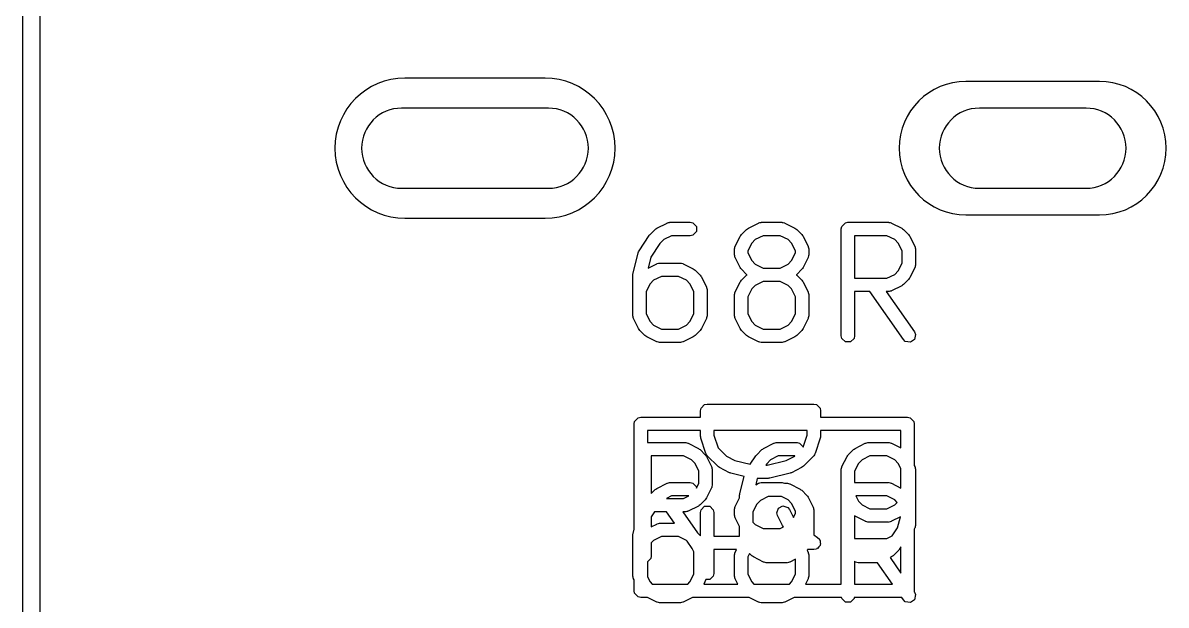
# Model space of a CAD drawing. Header units: inches. Extents: x 0.27 to 5.32, y 0.16 to 3.22.
# Drawn here: x 4.983 to 5.3203, y 2.3824 to 2.5541 of the extents above; entities that cross this region are included whole.
import ezdxf

# ---------------------------------------------------------------- set-up
doc = ezdxf.new("R2010")
doc.units = ezdxf.units.IN
doc.header["$MEASUREMENT"] = 0
doc.layers.add('BLACK', color=250, linetype='CONTINUOUS')

msp = doc.modelspace()

# ---------------------------------------------------------------- linework, layer by layer
at = {"layer": 'BLACK', "linetype": 'CONTINUOUS'}
for p, q in [((4.98797, 3.21953), (4.98797, 0.16047)), ((4.98297, 0.16297), (4.98297, 3.21703)), ((5.13705, 2.53783), (5.09571, 2.53783)), ((5.30063, 2.53685), (5.26126, 2.53685)), ((5.13803, 2.52898), (5.09472, 2.52898)), ((5.29669, 2.52898), (5.2652, 2.52898)), ((5.09472, 2.50535), (5.13803, 2.50535)), ((5.2652, 2.50535), (5.29669, 2.50535)), ((5.09571, 2.4965), (5.13705, 2.4965)), ((5.26126, 2.49748), (5.30063, 2.49748)), ((5.16803, 2.49172), (5.16953, 2.49322)), ((5.16953, 2.49322), (5.16979, 2.49339)), ((5.16979, 2.49339), (5.17004, 2.49359)), ((5.17004, 2.49359), (5.17304, 2.49509)), ((5.17304, 2.49509), (5.17313, 2.49511)), ((5.17313, 2.49511), (5.17317, 2.49515)), ((5.17317, 2.49515), (5.17348, 2.49521)), ((5.17348, 2.49521), (5.17378, 2.49529)), ((5.17378, 2.49529), (5.17382, 2.49528)), ((5.17382, 2.49528), (5.17392, 2.4953)), ((5.17392, 2.4953), (5.17992, 2.4953)), ((5.17992, 2.4953), (5.18067, 2.49515)), ((5.18067, 2.49515), (5.18174, 2.49408)), ((5.18174, 2.49408), (5.18174, 2.49257)), ((5.19502, 2.49172), (5.19652, 2.49322)), ((5.19652, 2.49322), (5.19679, 2.49339)), ((5.19679, 2.49339), (5.19704, 2.49359)), ((5.19704, 2.49359), (5.20004, 2.49509)), ((5.20004, 2.49509), (5.20013, 2.49511)), ((5.20013, 2.49511), (5.20016, 2.49515)), ((5.20016, 2.49515), (5.20047, 2.49521)), ((5.20047, 2.49521), (5.20078, 2.49529)), ((5.20078, 2.49529), (5.20082, 2.49528)), ((5.20082, 2.49528), (5.20092, 2.4953)), ((5.20092, 2.4953), (5.20692, 2.4953)), ((5.20692, 2.4953), (5.20701, 2.49528)), ((5.20701, 2.49528), (5.20705, 2.49529)), ((5.20705, 2.49529), (5.20736, 2.49521)), ((5.20736, 2.49521), (5.20767, 2.49515)), ((5.20767, 2.49515), (5.2077, 2.49511)), ((5.2077, 2.49511), (5.2078, 2.49509)), ((5.2078, 2.49509), (5.2108, 2.49359)), ((5.2108, 2.49359), (5.21104, 2.49339)), ((5.21104, 2.49339), (5.21131, 2.49322)), ((5.21131, 2.49322), (5.21281, 2.49172)), ((5.22444, 2.49333), (5.22459, 2.49408)), ((5.22444, 2.46183), (5.22444, 2.49333)), ((5.22459, 2.49408), (5.22566, 2.49515)), ((5.22566, 2.49515), (5.22641, 2.4953)), ((5.22641, 2.4953), (5.23841, 2.4953)), ((5.23841, 2.4953), (5.23851, 2.49528)), ((5.23851, 2.49528), (5.23855, 2.49529)), ((5.23855, 2.49529), (5.23885, 2.49521)), ((5.23885, 2.49521), (5.23916, 2.49515)), ((5.23916, 2.49515), (5.2392, 2.49511)), ((5.2392, 2.49511), (5.23929, 2.49509)), ((5.23929, 2.49509), (5.24229, 2.49359)), ((5.24229, 2.49359), (5.24254, 2.49339)), ((5.24254, 2.49339), (5.2428, 2.49322)), ((5.2428, 2.49322), (5.2443, 2.49172)), ((5.16478, 2.48692), (5.16778, 2.49142)), ((5.16778, 2.49142), (5.16792, 2.49156)), ((5.16792, 2.49156), (5.16803, 2.49172)), ((5.17209, 2.49021), (5.17095, 2.48907)), ((5.17438, 2.49136), (5.17209, 2.49021)), ((5.17992, 2.49136), (5.17438, 2.49136)), ((5.18067, 2.49151), (5.17992, 2.49136)), ((5.18174, 2.49257), (5.18067, 2.49151)), ((5.19316, 2.48821), (5.19466, 2.49121)), ((5.19466, 2.49121), (5.19485, 2.49146)), ((5.19485, 2.49146), (5.19502, 2.49172)), ((5.19908, 2.49021), (5.19803, 2.48916)), ((5.20138, 2.49136), (5.19908, 2.49021)), ((5.20645, 2.49136), (5.20138, 2.49136)), ((5.20875, 2.49021), (5.20645, 2.49136)), ((5.2098, 2.48916), (5.20875, 2.49021)), ((5.21281, 2.49172), (5.21298, 2.49146)), ((5.21298, 2.49146), (5.21318, 2.49121)), ((5.21318, 2.49121), (5.21467, 2.48821)), ((5.23795, 2.49136), (5.22838, 2.49136)), ((5.22838, 2.49136), (5.22838, 2.4788)), ((5.24024, 2.49021), (5.23795, 2.49136)), ((5.24129, 2.48916), (5.24024, 2.49021)), ((5.2443, 2.49172), (5.24448, 2.49146)), ((5.24448, 2.49146), (5.24467, 2.49121)), ((5.24467, 2.49121), (5.24617, 2.48821)), ((5.16301, 2.48031), (5.16451, 2.4863)), ((5.16451, 2.4863), (5.16465, 2.48661)), ((5.16465, 2.48661), (5.16478, 2.48692)), ((5.17095, 2.48907), (5.16825, 2.48502)), ((5.19295, 2.48747), (5.19304, 2.48777)), ((5.19297, 2.48742), (5.19295, 2.48747)), ((5.19295, 2.48733), (5.19297, 2.48742)), ((5.19295, 2.48583), (5.19295, 2.48733)), ((5.19304, 2.48777), (5.1931, 2.48808)), ((5.1931, 2.48808), (5.19313, 2.48811)), ((5.19313, 2.48811), (5.19316, 2.48821)), ((5.19803, 2.48916), (5.19689, 2.48686)), ((5.19689, 2.48686), (5.19689, 2.48629)), ((5.19689, 2.48629), (5.19803, 2.48399)), ((5.21095, 2.48686), (5.2098, 2.48916)), ((5.2098, 2.48399), (5.21095, 2.48629)), ((5.21095, 2.48629), (5.21095, 2.48686)), ((5.21467, 2.48821), (5.2147, 2.48811)), ((5.2147, 2.48811), (5.21473, 2.48808)), ((5.21473, 2.48808), (5.21479, 2.48777)), ((5.21479, 2.48777), (5.21488, 2.48747)), ((5.21488, 2.48747), (5.21486, 2.48742)), ((5.21486, 2.48742), (5.21488, 2.48733)), ((5.21488, 2.48733), (5.21488, 2.48583)), ((5.24244, 2.48686), (5.24129, 2.48916)), ((5.24244, 2.48329), (5.24244, 2.48686)), ((5.24617, 2.48821), (5.2462, 2.48811)), ((5.2462, 2.48811), (5.24623, 2.48808)), ((5.24623, 2.48808), (5.24629, 2.48777)), ((5.24629, 2.48777), (5.24637, 2.48747)), ((5.24637, 2.48747), (5.24636, 2.48742)), ((5.24636, 2.48742), (5.24638, 2.48733)), ((5.24638, 2.48733), (5.24638, 2.48283)), ((5.16825, 2.48502), (5.16744, 2.48179)), ((5.16744, 2.48179), (5.17004, 2.48309)), ((5.17004, 2.48309), (5.17013, 2.48311)), ((5.17013, 2.48311), (5.17017, 2.48315)), ((5.17017, 2.48315), (5.17048, 2.48321)), ((5.17048, 2.48321), (5.17078, 2.48329)), ((5.17078, 2.48329), (5.17082, 2.48328)), ((5.17082, 2.48328), (5.17092, 2.4833)), ((5.17092, 2.4833), (5.17692, 2.4833)), ((5.17692, 2.4833), (5.17702, 2.48328)), ((5.17702, 2.48328), (5.17706, 2.48329)), ((5.17706, 2.48329), (5.17736, 2.48321)), ((5.17736, 2.48321), (5.17767, 2.48315)), ((5.17767, 2.48315), (5.1777, 2.48311)), ((5.1777, 2.48311), (5.1778, 2.48309)), ((5.1778, 2.48309), (5.1808, 2.48159)), ((5.19297, 2.48573), (5.19295, 2.48583)), ((5.19295, 2.48569), (5.19297, 2.48573)), ((5.19304, 2.48538), (5.19295, 2.48569)), ((5.1931, 2.48507), (5.19304, 2.48538)), ((5.19313, 2.48504), (5.1931, 2.48507)), ((5.19316, 2.48495), (5.19313, 2.48504)), ((5.19466, 2.48195), (5.19316, 2.48495)), ((5.19803, 2.48399), (5.19908, 2.48295)), ((5.19908, 2.48295), (5.20138, 2.4818)), ((5.20645, 2.4818), (5.20875, 2.48295)), ((5.20875, 2.48295), (5.2098, 2.48399)), ((5.21467, 2.48495), (5.21318, 2.48195)), ((5.2147, 2.48504), (5.21467, 2.48495)), ((5.21473, 2.48507), (5.2147, 2.48504)), ((5.21479, 2.48538), (5.21473, 2.48507)), ((5.21488, 2.48569), (5.21479, 2.48538)), ((5.21488, 2.48583), (5.21486, 2.48573)), ((5.21486, 2.48573), (5.21488, 2.48569)), ((5.24129, 2.48099), (5.24244, 2.48329)), ((5.16295, 2.47983), (5.163, 2.48006)), ((5.16295, 2.46783), (5.16295, 2.47983)), ((5.163, 2.48006), (5.16301, 2.48031)), ((5.1808, 2.48159), (5.18105, 2.4814)), ((5.18105, 2.4814), (5.18131, 2.48122)), ((5.18131, 2.48122), (5.18281, 2.47972)), ((5.18281, 2.47972), (5.18299, 2.47946)), ((5.19485, 2.4817), (5.19466, 2.48195)), ((5.19502, 2.48144), (5.19485, 2.4817)), ((5.19652, 2.47994), (5.19502, 2.48144)), ((5.19502, 2.47822), (5.19652, 2.47972)), ((5.19669, 2.47983), (5.19652, 2.47994)), ((5.19652, 2.47972), (5.19669, 2.47983)), ((5.20138, 2.4818), (5.20645, 2.4818)), ((5.21131, 2.47994), (5.21115, 2.47983)), ((5.21115, 2.47983), (5.21131, 2.47972)), ((5.21281, 2.48144), (5.21131, 2.47994)), ((5.21131, 2.47972), (5.21281, 2.47822)), ((5.21298, 2.4817), (5.21281, 2.48144)), ((5.21318, 2.48195), (5.21298, 2.4817)), ((5.23795, 2.4788), (5.24024, 2.47995)), ((5.24024, 2.47995), (5.24129, 2.48099)), ((5.24617, 2.48195), (5.24467, 2.47895)), ((5.2462, 2.48204), (5.24617, 2.48195)), ((5.24623, 2.48207), (5.2462, 2.48204)), ((5.24629, 2.48238), (5.24623, 2.48207)), ((5.24637, 2.48269), (5.24629, 2.48238)), ((5.24638, 2.48283), (5.24636, 2.48273)), ((5.24636, 2.48273), (5.24637, 2.48269)), ((5.16804, 2.47716), (5.16689, 2.47486)), ((5.16909, 2.47821), (5.16804, 2.47716)), ((5.17138, 2.47936), (5.16909, 2.47821)), ((5.17645, 2.47936), (5.17138, 2.47936)), ((5.17875, 2.47821), (5.17645, 2.47936)), ((5.1798, 2.47716), (5.17875, 2.47821)), ((5.18095, 2.47486), (5.1798, 2.47716)), ((5.18299, 2.47946), (5.18318, 2.47921)), ((5.18318, 2.47921), (5.18468, 2.47621)), ((5.18468, 2.47621), (5.1847, 2.47611)), ((5.1847, 2.47611), (5.18474, 2.47608)), ((5.19316, 2.47471), (5.19466, 2.47771)), ((5.19466, 2.47771), (5.19485, 2.47796)), ((5.19485, 2.47796), (5.19502, 2.47822)), ((5.19908, 2.47671), (5.19803, 2.47566)), ((5.20138, 2.47786), (5.19908, 2.47671)), ((5.20645, 2.47786), (5.20138, 2.47786)), ((5.20875, 2.47671), (5.20645, 2.47786)), ((5.2098, 2.47566), (5.20875, 2.47671)), ((5.21281, 2.47822), (5.21298, 2.47796)), ((5.21298, 2.47796), (5.21318, 2.47771)), ((5.21318, 2.47771), (5.21467, 2.47471)), ((5.22838, 2.4788), (5.23795, 2.4788)), ((5.24229, 2.47657), (5.23929, 2.47507)), ((5.24254, 2.47676), (5.24229, 2.47657)), ((5.2428, 2.47694), (5.24254, 2.47676)), ((5.2443, 2.47844), (5.2428, 2.47694)), ((5.24448, 2.4787), (5.2443, 2.47844)), ((5.24467, 2.47895), (5.24448, 2.4787)), ((5.16689, 2.47486), (5.16689, 2.46829)), ((5.18095, 2.46829), (5.18095, 2.47486)), ((5.18474, 2.47608), (5.1848, 2.47577)), ((5.1848, 2.47577), (5.18488, 2.47547)), ((5.18488, 2.47547), (5.18487, 2.47543)), ((5.18487, 2.47543), (5.18489, 2.47533)), ((5.18489, 2.47533), (5.18489, 2.46783)), ((5.19295, 2.47397), (5.19304, 2.47427)), ((5.19297, 2.47393), (5.19295, 2.47397)), ((5.19295, 2.47383), (5.19297, 2.47393)), ((5.19295, 2.46783), (5.19295, 2.47383)), ((5.19304, 2.47427), (5.1931, 2.47458)), ((5.1931, 2.47458), (5.19313, 2.47461)), ((5.19313, 2.47461), (5.19316, 2.47471)), ((5.19803, 2.47566), (5.19689, 2.47336)), ((5.19689, 2.47336), (5.19689, 2.46829)), ((5.21095, 2.47336), (5.2098, 2.47566)), ((5.21095, 2.46829), (5.21095, 2.47336)), ((5.21467, 2.47471), (5.2147, 2.47461)), ((5.2147, 2.47461), (5.21473, 2.47458)), ((5.21473, 2.47458), (5.21479, 2.47427)), ((5.21479, 2.47427), (5.21488, 2.47397)), ((5.21488, 2.47397), (5.21486, 2.47393)), ((5.21486, 2.47393), (5.21488, 2.47383)), ((5.21488, 2.47383), (5.21488, 2.46783)), ((5.23289, 2.47486), (5.22838, 2.47486)), ((5.22838, 2.47486), (5.22838, 2.46183)), ((5.2428, 2.4607), (5.23289, 2.47486)), ((5.23841, 2.47486), (5.23769, 2.47486)), ((5.23769, 2.47486), (5.24602, 2.46296)), ((5.23851, 2.47488), (5.23841, 2.47486)), ((5.23855, 2.47487), (5.23851, 2.47488)), ((5.23885, 2.47495), (5.23855, 2.47487)), ((5.23916, 2.47501), (5.23885, 2.47495)), ((5.2392, 2.47504), (5.23916, 2.47501)), ((5.23929, 2.47507), (5.2392, 2.47504)), ((5.16297, 2.46773), (5.16295, 2.46783)), ((5.16296, 2.46769), (5.16297, 2.46773)), ((5.16304, 2.46739), (5.16296, 2.46769)), ((5.1631, 2.46708), (5.16304, 2.46739)), ((5.16313, 2.46704), (5.1631, 2.46708)), ((5.16316, 2.46695), (5.16313, 2.46704)), ((5.16466, 2.46395), (5.16316, 2.46695)), ((5.16689, 2.46829), (5.16804, 2.466)), ((5.16804, 2.466), (5.16909, 2.46495)), ((5.17875, 2.46495), (5.1798, 2.466)), ((5.1798, 2.466), (5.18095, 2.46829)), ((5.18468, 2.46695), (5.18318, 2.46395)), ((5.1847, 2.46704), (5.18468, 2.46695)), ((5.18474, 2.46708), (5.1847, 2.46704)), ((5.1848, 2.46739), (5.18474, 2.46708)), ((5.18488, 2.46769), (5.1848, 2.46739)), ((5.18489, 2.46783), (5.18487, 2.46773)), ((5.18487, 2.46773), (5.18488, 2.46769)), ((5.19297, 2.46773), (5.19295, 2.46783)), ((5.19295, 2.46769), (5.19297, 2.46773)), ((5.19304, 2.46739), (5.19295, 2.46769)), ((5.1931, 2.46708), (5.19304, 2.46739)), ((5.19313, 2.46704), (5.1931, 2.46708)), ((5.19316, 2.46695), (5.19313, 2.46704)), ((5.19466, 2.46395), (5.19316, 2.46695)), ((5.19689, 2.46829), (5.19803, 2.466)), ((5.19803, 2.466), (5.19908, 2.46495)), ((5.20875, 2.46495), (5.2098, 2.466)), ((5.2098, 2.466), (5.21095, 2.46829)), ((5.21467, 2.46695), (5.21318, 2.46395)), ((5.2147, 2.46704), (5.21467, 2.46695)), ((5.21473, 2.46708), (5.2147, 2.46704)), ((5.21479, 2.46739), (5.21473, 2.46708)), ((5.21488, 2.46769), (5.21479, 2.46739)), ((5.21488, 2.46783), (5.21486, 2.46773)), ((5.21486, 2.46773), (5.21488, 2.46769)), ((5.16485, 2.4637), (5.16466, 2.46395)), ((5.16503, 2.46344), (5.16485, 2.4637)), ((5.16653, 2.46194), (5.16503, 2.46344)), ((5.16909, 2.46495), (5.17138, 2.4638)), ((5.17138, 2.4638), (5.17645, 2.4638)), ((5.17645, 2.4638), (5.17875, 2.46495)), ((5.18281, 2.46344), (5.18131, 2.46194)), ((5.18299, 2.4637), (5.18281, 2.46344)), ((5.18318, 2.46395), (5.18299, 2.4637)), ((5.19485, 2.4637), (5.19466, 2.46395)), ((5.19502, 2.46344), (5.19485, 2.4637)), ((5.19652, 2.46194), (5.19502, 2.46344)), ((5.19908, 2.46495), (5.20138, 2.4638)), ((5.20138, 2.4638), (5.20645, 2.4638)), ((5.20645, 2.4638), (5.20875, 2.46495)), ((5.21281, 2.46344), (5.21131, 2.46194)), ((5.21298, 2.4637), (5.21281, 2.46344)), ((5.21318, 2.46395), (5.21298, 2.4637)), ((5.24602, 2.46296), (5.24633, 2.46226)), ((5.16679, 2.46176), (5.16653, 2.46194)), ((5.16704, 2.46157), (5.16679, 2.46176)), ((5.17004, 2.46007), (5.16704, 2.46157)), ((5.17013, 2.46004), (5.17004, 2.46007)), ((5.17017, 2.46001), (5.17013, 2.46004)), ((5.17048, 2.45995), (5.17017, 2.46001)), ((5.17078, 2.45987), (5.17048, 2.45995)), ((5.17082, 2.45988), (5.17078, 2.45987)), ((5.17092, 2.45986), (5.17082, 2.45988)), ((5.17692, 2.45986), (5.17092, 2.45986)), ((5.17702, 2.45988), (5.17692, 2.45986)), ((5.17706, 2.45987), (5.17702, 2.45988)), ((5.17736, 2.45995), (5.17706, 2.45987)), ((5.17767, 2.46001), (5.17736, 2.45995)), ((5.1777, 2.46004), (5.17767, 2.46001)), ((5.1778, 2.46007), (5.1777, 2.46004)), ((5.1808, 2.46157), (5.1778, 2.46007)), ((5.18105, 2.46176), (5.1808, 2.46157)), ((5.18131, 2.46194), (5.18105, 2.46176)), ((5.19679, 2.46176), (5.19652, 2.46194)), ((5.19704, 2.46157), (5.19679, 2.46176)), ((5.20004, 2.46007), (5.19704, 2.46157)), ((5.20013, 2.46004), (5.20004, 2.46007)), ((5.20016, 2.46001), (5.20013, 2.46004)), ((5.20047, 2.45995), (5.20016, 2.46001)), ((5.20078, 2.45987), (5.20047, 2.45995)), ((5.20082, 2.45988), (5.20078, 2.45987)), ((5.20092, 2.45986), (5.20082, 2.45988)), ((5.20692, 2.45986), (5.20092, 2.45986)), ((5.20701, 2.45988), (5.20692, 2.45986)), ((5.20705, 2.45987), (5.20701, 2.45988)), ((5.20736, 2.45995), (5.20705, 2.45987)), ((5.20767, 2.46001), (5.20736, 2.45995)), ((5.2077, 2.46004), (5.20767, 2.46001)), ((5.2078, 2.46007), (5.2077, 2.46004)), ((5.2108, 2.46157), (5.2078, 2.46007)), ((5.21104, 2.46176), (5.2108, 2.46157)), ((5.21131, 2.46194), (5.21104, 2.46176)), ((5.22459, 2.46108), (5.22444, 2.46183)), ((5.22566, 2.46001), (5.22459, 2.46108)), ((5.22717, 2.46001), (5.22566, 2.46001)), ((5.22823, 2.46108), (5.22717, 2.46001)), ((5.22838, 2.46183), (5.22823, 2.46108)), ((5.24335, 2.46017), (5.2428, 2.4607)), ((5.24484, 2.45991), (5.24335, 2.46017)), ((5.24607, 2.46077), (5.24484, 2.45991)), ((5.24633, 2.46226), (5.24607, 2.46077)), ((5.18292, 2.43972), (5.18307, 2.44047)), ((5.18292, 2.43781), (5.18292, 2.43972)), ((5.18307, 2.44047), (5.18413, 2.44154)), ((5.18413, 2.44154), (5.18489, 2.44169)), ((5.18489, 2.44169), (5.21638, 2.44169)), ((5.21638, 2.44169), (5.21714, 2.44154)), ((5.21714, 2.44154), (5.2182, 2.44047)), ((5.2182, 2.44047), (5.21835, 2.43972)), ((5.21835, 2.43972), (5.21835, 2.43781)), ((5.16333, 2.43584), (5.16348, 2.4366)), ((5.16333, 2.4048), (5.16333, 2.43584)), ((5.16348, 2.4366), (5.16454, 2.43766)), ((5.16454, 2.43766), (5.1653, 2.43781)), ((5.1653, 2.43781), (5.18292, 2.43781)), ((5.21835, 2.43781), (5.24404, 2.43781)), ((5.24404, 2.43781), (5.24479, 2.43766)), ((5.24479, 2.43766), (5.24585, 2.4366)), ((5.24585, 2.4366), (5.246, 2.43584)), ((5.246, 2.43584), (5.246, 2.42358)), ((5.16726, 2.43387), (5.16726, 2.43033)), ((5.18292, 2.43387), (5.16726, 2.43387)), ((5.18292, 2.43222), (5.18292, 2.43387)), ((5.18685, 2.43387), (5.18685, 2.43254)), ((5.21441, 2.43387), (5.18685, 2.43387)), ((5.18685, 2.43254), (5.18811, 2.42878)), ((5.21323, 2.429), (5.21441, 2.43254)), ((5.21441, 2.43254), (5.21441, 2.43387)), ((5.21835, 2.43387), (5.21835, 2.43222)), ((5.24207, 2.43387), (5.21835, 2.43387)), ((5.24207, 2.42874), (5.24207, 2.43387)), ((5.16726, 2.43033), (5.17842, 2.43033)), ((5.17842, 2.43033), (5.17852, 2.43032)), ((5.17852, 2.43032), (5.17856, 2.43033)), ((5.17856, 2.43033), (5.17886, 2.43025)), ((5.17886, 2.43025), (5.17917, 2.43018)), ((5.17917, 2.43018), (5.1792, 2.43015)), ((5.1792, 2.43015), (5.1793, 2.43013)), ((5.1793, 2.43013), (5.1823, 2.42863)), ((5.18298, 2.43191), (5.18292, 2.43222)), ((5.18302, 2.4316), (5.18298, 2.43191)), ((5.18452, 2.4271), (5.18302, 2.4316)), ((5.20154, 2.42863), (5.20453, 2.43013)), ((5.20453, 2.43013), (5.20463, 2.43015)), ((5.20463, 2.43015), (5.20466, 2.43018)), ((5.20466, 2.43018), (5.20497, 2.43025)), ((5.20497, 2.43025), (5.20528, 2.43033)), ((5.20528, 2.43033), (5.20532, 2.43032)), ((5.20532, 2.43032), (5.20542, 2.43033)), ((5.20542, 2.43033), (5.21141, 2.43033)), ((5.21141, 2.43033), (5.21217, 2.43018)), ((5.21217, 2.43018), (5.21323, 2.42912)), ((5.21323, 2.42912), (5.21323, 2.429)), ((5.21825, 2.4316), (5.21675, 2.4271)), ((5.21829, 2.43191), (5.21825, 2.4316)), ((5.21835, 2.43222), (5.21829, 2.43191)), ((5.22853, 2.42863), (5.23153, 2.43013)), ((5.23153, 2.43013), (5.23163, 2.43015)), ((5.23163, 2.43015), (5.23166, 2.43018)), ((5.23166, 2.43018), (5.23197, 2.43025)), ((5.23197, 2.43025), (5.23227, 2.43033)), ((5.23227, 2.43033), (5.23232, 2.43032)), ((5.23232, 2.43032), (5.23241, 2.43033)), ((5.23241, 2.43033), (5.23841, 2.43033)), ((5.23841, 2.43033), (5.23851, 2.43032)), ((5.23851, 2.43032), (5.23855, 2.43033)), ((5.23855, 2.43033), (5.23885, 2.43025)), ((5.23885, 2.43025), (5.23916, 2.43018)), ((5.23916, 2.43018), (5.2392, 2.43015)), ((5.2392, 2.43015), (5.23929, 2.43013)), ((5.23929, 2.43013), (5.24207, 2.42874)), ((5.17795, 2.4264), (5.16839, 2.4264)), ((5.16839, 2.4264), (5.16839, 2.41531)), ((5.18025, 2.42525), (5.17795, 2.4264)), ((5.1823, 2.42863), (5.18255, 2.42843)), ((5.18255, 2.42843), (5.18281, 2.42826)), ((5.18281, 2.42826), (5.18431, 2.42676)), ((5.18431, 2.42676), (5.18449, 2.4265)), ((5.18449, 2.4265), (5.18468, 2.42625)), ((5.18457, 2.42701), (5.18452, 2.4271)), ((5.18457, 2.42697), (5.18457, 2.42701)), ((5.18474, 2.4267), (5.18457, 2.42697)), ((5.18468, 2.42625), (5.18618, 2.42325)), ((5.1849, 2.42643), (5.18474, 2.4267)), ((5.18494, 2.42641), (5.1849, 2.42643)), ((5.18499, 2.42633), (5.18494, 2.42641)), ((5.18799, 2.42333), (5.18499, 2.42633)), ((5.18811, 2.42878), (5.19055, 2.42634)), ((5.19055, 2.42634), (5.19307, 2.42508)), ((5.1976, 2.42395), (5.19928, 2.42646)), ((5.19928, 2.42646), (5.19942, 2.4266)), ((5.19942, 2.4266), (5.19952, 2.42676)), ((5.19952, 2.42676), (5.20102, 2.42826)), ((5.20102, 2.42826), (5.20129, 2.42843)), ((5.20129, 2.42843), (5.20154, 2.42863)), ((5.20588, 2.4264), (5.20358, 2.42525)), ((5.21078, 2.4264), (5.20588, 2.4264)), ((5.2082, 2.42508), (5.21072, 2.42634)), ((5.21072, 2.42634), (5.21078, 2.4264)), ((5.21627, 2.42633), (5.21327, 2.42333)), ((5.21633, 2.42641), (5.21627, 2.42633)), ((5.21637, 2.42643), (5.21633, 2.42641)), ((5.21653, 2.4267), (5.21637, 2.42643)), ((5.2167, 2.42697), (5.21653, 2.4267)), ((5.21675, 2.4271), (5.2167, 2.42701)), ((5.2167, 2.42701), (5.2167, 2.42697)), ((5.22465, 2.42325), (5.22615, 2.42625)), ((5.22615, 2.42625), (5.22635, 2.4265)), ((5.22635, 2.4265), (5.22652, 2.42676)), ((5.22652, 2.42676), (5.22802, 2.42826)), ((5.22802, 2.42826), (5.22828, 2.42843)), ((5.22828, 2.42843), (5.22853, 2.42863)), ((5.23288, 2.4264), (5.23058, 2.42525)), ((5.23795, 2.4264), (5.23288, 2.4264)), ((5.24024, 2.42525), (5.23795, 2.4264)), ((5.1813, 2.4242), (5.18025, 2.42525)), ((5.18245, 2.4219), (5.1813, 2.4242)), ((5.18618, 2.42325), (5.1862, 2.42315)), ((5.1862, 2.42315), (5.18624, 2.42312)), ((5.18624, 2.42312), (5.1863, 2.42281)), ((5.1863, 2.42281), (5.18638, 2.42251)), ((5.18638, 2.42251), (5.18637, 2.42246)), ((5.18637, 2.42246), (5.18639, 2.42237)), ((5.18639, 2.42237), (5.18639, 2.41787)), ((5.18826, 2.42315), (5.18799, 2.42333)), ((5.18851, 2.42296), (5.18826, 2.42315)), ((5.1915, 2.42146), (5.18851, 2.42296)), ((5.19307, 2.42508), (5.1976, 2.42395)), ((5.20245, 2.42411), (5.20216, 2.42369)), ((5.20216, 2.42369), (5.20264, 2.42369)), ((5.20358, 2.42525), (5.20245, 2.42411)), ((5.20264, 2.42369), (5.2082, 2.42508)), ((5.21276, 2.42296), (5.20976, 2.42146)), ((5.21301, 2.42315), (5.21276, 2.42296)), ((5.21327, 2.42333), (5.21301, 2.42315)), ((5.22444, 2.42237), (5.22446, 2.42246)), ((5.22444, 2.41487), (5.22444, 2.42237)), ((5.22445, 2.42251), (5.22453, 2.42281)), ((5.22446, 2.42246), (5.22445, 2.42251)), ((5.22453, 2.42281), (5.22459, 2.42312)), ((5.22459, 2.42312), (5.22463, 2.42315)), ((5.22463, 2.42315), (5.22465, 2.42325)), ((5.22953, 2.4242), (5.22838, 2.4219)), ((5.23058, 2.42525), (5.22953, 2.4242)), ((5.24129, 2.4242), (5.24024, 2.42525)), ((5.24207, 2.42265), (5.24129, 2.4242)), ((5.24207, 2.41693), (5.24207, 2.42265)), ((5.246, 2.42358), (5.24617, 2.42325)), ((5.24617, 2.42325), (5.2462, 2.42315)), ((5.2462, 2.42315), (5.24623, 2.42312)), ((5.24623, 2.42312), (5.24629, 2.42281)), ((5.24629, 2.42281), (5.24637, 2.42251)), ((5.24637, 2.42251), (5.24636, 2.42246)), ((5.24636, 2.42246), (5.24638, 2.42237)), ((5.24638, 2.42237), (5.24638, 2.41056)), ((5.18245, 2.41833), (5.18245, 2.4219)), ((5.19171, 2.4214), (5.1915, 2.42146)), ((5.19191, 2.42131), (5.19171, 2.4214)), ((5.19576, 2.42035), (5.19191, 2.42131)), ((5.19451, 2.41534), (5.19576, 2.42035)), ((5.19967, 2.41975), (5.1992, 2.4179)), ((5.20288, 2.41975), (5.19967, 2.41975)), ((5.20312, 2.4198), (5.20288, 2.41975)), ((5.20336, 2.41981), (5.20312, 2.4198)), ((5.20936, 2.42131), (5.20336, 2.41981)), ((5.20956, 2.4214), (5.20936, 2.42131)), ((5.20976, 2.42146), (5.20956, 2.4214)), ((5.22838, 2.4219), (5.22838, 2.41852)), ((5.16839, 2.41531), (5.16953, 2.41645)), ((5.16953, 2.41645), (5.16979, 2.41662)), ((5.16979, 2.41662), (5.17004, 2.41682)), ((5.17004, 2.41682), (5.17304, 2.41832)), ((5.17304, 2.41832), (5.17313, 2.41834)), ((5.17313, 2.41834), (5.17317, 2.41837)), ((5.17317, 2.41837), (5.17348, 2.41844)), ((5.17348, 2.41844), (5.17378, 2.41852)), ((5.17378, 2.41852), (5.17382, 2.4185)), ((5.17382, 2.4185), (5.17392, 2.41852)), ((5.17392, 2.41852), (5.17992, 2.41852)), ((5.17992, 2.41852), (5.18067, 2.41837)), ((5.18067, 2.41837), (5.18174, 2.41731)), ((5.18174, 2.41691), (5.18245, 2.41833)), ((5.18174, 2.41731), (5.18174, 2.41691)), ((5.18618, 2.41699), (5.18468, 2.41399)), ((5.1862, 2.41708), (5.18618, 2.41699)), ((5.18624, 2.41711), (5.1862, 2.41708)), ((5.1863, 2.41742), (5.18624, 2.41711)), ((5.18638, 2.41773), (5.1863, 2.41742)), ((5.18639, 2.41787), (5.18637, 2.41777)), ((5.18637, 2.41777), (5.18638, 2.41773)), ((5.1992, 2.4179), (5.20004, 2.41832)), ((5.20004, 2.41832), (5.20013, 2.41834)), ((5.20013, 2.41834), (5.20016, 2.41837)), ((5.20016, 2.41837), (5.20047, 2.41844)), ((5.20047, 2.41844), (5.20078, 2.41852)), ((5.20078, 2.41852), (5.20082, 2.4185)), ((5.20082, 2.4185), (5.20092, 2.41852)), ((5.20092, 2.41852), (5.20692, 2.41852)), ((5.20692, 2.41852), (5.20701, 2.4185)), ((5.20701, 2.4185), (5.20705, 2.41852)), ((5.20705, 2.41852), (5.20736, 2.41844)), ((5.20736, 2.41844), (5.20767, 2.41837)), ((5.20767, 2.41837), (5.2077, 2.41834)), ((5.2077, 2.41834), (5.20772, 2.41834)), ((5.20772, 2.41834), (5.20841, 2.41834)), ((5.20841, 2.41834), (5.20851, 2.41832)), ((5.20851, 2.41832), (5.20855, 2.41833)), ((5.20855, 2.41833), (5.20886, 2.41825)), ((5.20886, 2.41825), (5.20917, 2.41819)), ((5.20917, 2.41819), (5.2092, 2.41815)), ((5.2092, 2.41815), (5.2093, 2.41813)), ((5.2093, 2.41813), (5.21229, 2.41663)), ((5.21229, 2.41663), (5.21254, 2.41643)), ((5.21254, 2.41643), (5.21281, 2.41626)), ((5.21281, 2.41626), (5.21431, 2.41476)), ((5.22838, 2.41852), (5.23841, 2.41852)), ((5.23841, 2.41852), (5.23851, 2.4185)), ((5.23851, 2.4185), (5.23855, 2.41852)), ((5.23855, 2.41852), (5.23885, 2.41844)), ((5.23885, 2.41844), (5.23916, 2.41837)), ((5.23916, 2.41837), (5.2392, 2.41834)), ((5.2392, 2.41834), (5.23929, 2.41832)), ((5.23929, 2.41832), (5.24207, 2.41693)), ((5.17438, 2.41459), (5.17288, 2.41384)), ((5.17288, 2.41384), (5.17795, 2.41384)), ((5.17945, 2.41459), (5.17438, 2.41459)), ((5.17795, 2.41384), (5.17945, 2.41459)), ((5.18431, 2.41348), (5.18281, 2.41198)), ((5.18449, 2.41374), (5.18431, 2.41348)), ((5.18468, 2.41399), (5.18449, 2.41374)), ((5.19316, 2.41144), (5.19445, 2.41402)), ((5.19445, 2.41487), (5.19449, 2.4151)), ((5.19445, 2.41402), (5.19445, 2.41487)), ((5.19449, 2.4151), (5.19451, 2.41534)), ((5.19953, 2.4122), (5.19838, 2.4099)), ((5.20058, 2.41325), (5.19953, 2.4122)), ((5.20288, 2.4144), (5.20058, 2.41325)), ((5.20683, 2.4144), (5.20288, 2.4144)), ((5.20875, 2.41344), (5.20683, 2.4144)), ((5.2098, 2.41239), (5.20875, 2.41344)), ((5.21095, 2.41009), (5.2098, 2.41239)), ((5.21431, 2.41476), (5.21448, 2.4145)), ((5.21448, 2.4145), (5.21467, 2.41425)), ((5.21467, 2.41425), (5.21617, 2.41125)), ((5.22444, 2.3886), (5.22444, 2.41487)), ((5.22444, 2.41487), (5.22444, 2.41487)), ((5.23795, 2.41459), (5.22875, 2.41459)), ((5.22875, 2.41459), (5.22953, 2.41303)), ((5.22953, 2.41303), (5.23058, 2.41199)), ((5.24024, 2.41344), (5.23795, 2.41459)), ((5.24097, 2.41271), (5.24024, 2.41344)), ((5.24024, 2.41199), (5.24097, 2.41271)), ((5.16935, 2.4099), (5.16839, 2.40846)), ((5.17289, 2.4099), (5.16935, 2.4099)), ((5.17526, 2.40652), (5.17289, 2.4099)), ((5.17842, 2.4099), (5.1777, 2.4099)), ((5.1777, 2.4099), (5.18199, 2.40376)), ((5.17852, 2.40992), (5.17842, 2.4099)), ((5.17856, 2.4099), (5.17852, 2.40992)), ((5.17886, 2.40999), (5.17856, 2.4099)), ((5.17917, 2.41005), (5.17886, 2.40999)), ((5.1792, 2.41008), (5.17917, 2.41005)), ((5.1793, 2.41011), (5.1792, 2.41008)), ((5.1823, 2.41161), (5.1793, 2.41011)), ((5.18255, 2.4118), (5.1823, 2.41161)), ((5.18281, 2.41198), (5.18255, 2.4118)), ((5.18292, 2.40972), (5.18307, 2.41048)), ((5.18292, 2.40279), (5.18292, 2.40972)), ((5.18307, 2.41048), (5.18413, 2.41154)), ((5.18413, 2.41154), (5.18564, 2.41154)), ((5.18564, 2.41154), (5.1867, 2.41048)), ((5.1867, 2.41048), (5.18685, 2.40972)), ((5.18685, 2.40972), (5.18685, 2.40269)), ((5.19295, 2.4107), (5.19304, 2.411)), ((5.19297, 2.41065), (5.19295, 2.4107)), ((5.19295, 2.41056), (5.19297, 2.41065)), ((5.19295, 2.40906), (5.19295, 2.41056)), ((5.19297, 2.40896), (5.19295, 2.40906)), ((5.19295, 2.40892), (5.19297, 2.40896)), ((5.19304, 2.40861), (5.19295, 2.40892)), ((5.19304, 2.411), (5.1931, 2.41131)), ((5.1931, 2.41131), (5.19313, 2.41134)), ((5.19313, 2.41134), (5.19316, 2.41144)), ((5.19838, 2.4099), (5.19838, 2.40687)), ((5.20542, 2.40958), (5.2059, 2.41101)), ((5.20562, 2.40884), (5.20542, 2.40958)), ((5.20712, 2.40584), (5.20562, 2.40884)), ((5.2059, 2.41101), (5.20724, 2.41169)), ((5.20724, 2.41169), (5.20867, 2.41121)), ((5.20867, 2.41121), (5.20914, 2.4106)), ((5.20914, 2.4106), (5.21032, 2.40826)), ((5.21032, 2.40826), (5.21095, 2.40952)), ((5.21095, 2.40952), (5.21095, 2.41009)), ((5.21617, 2.41125), (5.2162, 2.41115)), ((5.2162, 2.41115), (5.21623, 2.41112)), ((5.21623, 2.41112), (5.21629, 2.41081)), ((5.21629, 2.41081), (5.21638, 2.41051)), ((5.21638, 2.41051), (5.21636, 2.41046)), ((5.21636, 2.41046), (5.21638, 2.41037)), ((5.21638, 2.41037), (5.21638, 2.40309)), ((5.22853, 2.40861), (5.22838, 2.40872)), ((5.22838, 2.40872), (5.22838, 2.40203)), ((5.23058, 2.41199), (5.23288, 2.41084)), ((5.23288, 2.41084), (5.23795, 2.41084)), ((5.23795, 2.41084), (5.24024, 2.41199)), ((5.24638, 2.41056), (5.24638, 2.41056)), ((5.24638, 2.41056), (5.24638, 2.40606)), ((5.16839, 2.40846), (5.16839, 2.40549)), ((5.16839, 2.40549), (5.17004, 2.40632)), ((5.17004, 2.40632), (5.17013, 2.40634)), ((5.17013, 2.40634), (5.17017, 2.40638)), ((5.17017, 2.40638), (5.17048, 2.40644)), ((5.17048, 2.40644), (5.17078, 2.40652)), ((5.17078, 2.40652), (5.17082, 2.40651)), ((5.17082, 2.40651), (5.17092, 2.40652)), ((5.17092, 2.40652), (5.17526, 2.40652)), ((5.1931, 2.4083), (5.19304, 2.40861)), ((5.19313, 2.40827), (5.1931, 2.4083)), ((5.19316, 2.40818), (5.19313, 2.40827)), ((5.19445, 2.40559), (5.19316, 2.40818)), ((5.19445, 2.40287), (5.19445, 2.40559)), ((5.19838, 2.40687), (5.19908, 2.40617)), ((5.19908, 2.40617), (5.20138, 2.40503)), ((5.20645, 2.40503), (5.20738, 2.40549)), ((5.20732, 2.40559), (5.20712, 2.40584)), ((5.20738, 2.40549), (5.20732, 2.40559)), ((5.23153, 2.40711), (5.22853, 2.40861)), ((5.23163, 2.40708), (5.23153, 2.40711)), ((5.23166, 2.40705), (5.23163, 2.40708)), ((5.23197, 2.40699), (5.23166, 2.40705)), ((5.23227, 2.4069), (5.23197, 2.40699)), ((5.23232, 2.40692), (5.23227, 2.4069)), ((5.23241, 2.4069), (5.23232, 2.40692)), ((5.23841, 2.4069), (5.23241, 2.4069)), ((5.23851, 2.40692), (5.23841, 2.4069)), ((5.23855, 2.4069), (5.23851, 2.40692)), ((5.23885, 2.40699), (5.23855, 2.4069)), ((5.23916, 2.40705), (5.23885, 2.40699)), ((5.2392, 2.40708), (5.23916, 2.40705)), ((5.23929, 2.40711), (5.2392, 2.40708)), ((5.24189, 2.40841), (5.23929, 2.40711)), ((5.24108, 2.40518), (5.24189, 2.40841)), ((5.2462, 2.40527), (5.24617, 2.40518)), ((5.24623, 2.4053), (5.2462, 2.40527)), ((5.24629, 2.40561), (5.24623, 2.4053)), ((5.24637, 2.40592), (5.24629, 2.40561)), ((5.24638, 2.40606), (5.24636, 2.40596)), ((5.24636, 2.40596), (5.24637, 2.40592)), ((5.16295, 2.40306), (5.163, 2.40329)), ((5.16295, 2.39106), (5.16295, 2.40306)), ((5.163, 2.40329), (5.16301, 2.40353)), ((5.16301, 2.40353), (5.16333, 2.4048)), ((5.17138, 2.40259), (5.16909, 2.40144)), ((5.17645, 2.40259), (5.17138, 2.40259)), ((5.17875, 2.40144), (5.17645, 2.40259)), ((5.18199, 2.40376), (5.18281, 2.40295)), ((5.18281, 2.40295), (5.18292, 2.40279)), ((5.18685, 2.40269), (5.19446, 2.40269)), ((5.19447, 2.40277), (5.19445, 2.40287)), ((5.19445, 2.40273), (5.19447, 2.40277)), ((5.19446, 2.40269), (5.19445, 2.40273)), ((5.20138, 2.40503), (5.20645, 2.40503)), ((5.21638, 2.40309), (5.21747, 2.40236)), ((5.21747, 2.40236), (5.21802, 2.40182)), ((5.22838, 2.40203), (5.23795, 2.40203)), ((5.23795, 2.40203), (5.2395, 2.4028)), ((5.2395, 2.4028), (5.24108, 2.40518)), ((5.24617, 2.40518), (5.246, 2.40484)), ((5.246, 2.40484), (5.246, 2.38663)), ((5.16909, 2.40144), (5.16839, 2.40074)), ((5.16839, 2.40074), (5.16839, 2.39687)), ((5.17897, 2.40122), (5.17875, 2.40144)), ((5.18043, 2.39914), (5.17897, 2.40122)), ((5.18095, 2.39809), (5.18043, 2.39914)), ((5.18685, 2.39876), (5.18685, 2.39172)), ((5.19356, 2.39876), (5.18685, 2.39876)), ((5.19316, 2.39794), (5.19356, 2.39876)), ((5.21448, 2.39874), (5.21436, 2.39856)), ((5.21436, 2.39856), (5.21467, 2.39794)), ((5.21449, 2.39876), (5.21448, 2.39874)), ((5.21638, 2.39876), (5.21449, 2.39876)), ((5.21714, 2.39891), (5.21638, 2.39876)), ((5.21728, 2.39905), (5.21714, 2.39891)), ((5.21748, 2.39909), (5.21728, 2.39905)), ((5.2178, 2.39957), (5.21748, 2.39909)), ((5.2182, 2.39997), (5.2178, 2.39957)), ((5.21802, 2.40182), (5.21806, 2.40162)), ((5.21806, 2.40162), (5.2182, 2.40148)), ((5.2182, 2.40148), (5.2182, 2.4009)), ((5.2182, 2.4009), (5.21831, 2.40034)), ((5.21831, 2.40034), (5.2182, 2.40017)), ((5.2182, 2.40017), (5.2182, 2.39997)), ((5.24141, 2.39864), (5.2413, 2.39848)), ((5.24155, 2.39878), (5.24141, 2.39864)), ((5.24207, 2.39955), (5.24155, 2.39878)), ((5.24207, 2.39184), (5.24207, 2.39955)), ((5.16824, 2.39612), (5.16726, 2.39514)), ((5.16726, 2.39514), (5.16726, 2.39077)), ((5.16839, 2.39687), (5.16824, 2.39612)), ((5.18095, 2.39152), (5.18095, 2.39809)), ((5.19295, 2.3972), (5.19304, 2.3975)), ((5.19297, 2.39715), (5.19295, 2.3972)), ((5.19295, 2.39706), (5.19297, 2.39715)), ((5.19295, 2.39106), (5.19295, 2.39706)), ((5.19304, 2.3975), (5.1931, 2.39781)), ((5.1931, 2.39781), (5.19313, 2.39784)), ((5.19313, 2.39784), (5.19316, 2.39794)), ((5.19739, 2.39761), (5.19689, 2.39659)), ((5.19689, 2.39659), (5.19689, 2.39152)), ((5.19802, 2.39698), (5.19739, 2.39761)), ((5.19829, 2.3968), (5.19802, 2.39698)), ((5.19854, 2.39661), (5.19829, 2.3968)), ((5.20154, 2.39511), (5.19854, 2.39661)), ((5.21095, 2.39593), (5.2093, 2.39511)), ((5.21095, 2.39152), (5.21095, 2.39593)), ((5.21467, 2.39794), (5.2147, 2.39784)), ((5.2147, 2.39784), (5.21473, 2.39781)), ((5.21473, 2.39781), (5.21479, 2.3975)), ((5.21479, 2.3975), (5.21488, 2.3972)), ((5.21488, 2.3972), (5.21486, 2.39715)), ((5.21486, 2.39715), (5.21488, 2.39706)), ((5.21488, 2.39706), (5.21488, 2.39106)), ((5.22866, 2.39505), (5.22838, 2.39533)), ((5.22838, 2.39533), (5.22838, 2.3886)), ((5.23929, 2.39661), (5.23887, 2.3964)), ((5.23887, 2.3964), (5.24207, 2.39184)), ((5.23954, 2.3968), (5.23929, 2.39661)), ((5.2398, 2.39698), (5.23954, 2.3968)), ((5.2413, 2.39848), (5.2398, 2.39698)), ((5.20163, 2.39508), (5.20154, 2.39511)), ((5.20166, 2.39505), (5.20163, 2.39508)), ((5.20197, 2.39499), (5.20166, 2.39505)), ((5.20228, 2.39491), (5.20197, 2.39499)), ((5.20232, 2.39492), (5.20228, 2.39491)), ((5.20242, 2.3949), (5.20232, 2.39492)), ((5.20841, 2.3949), (5.20242, 2.3949)), ((5.20851, 2.39492), (5.20841, 2.3949)), ((5.20855, 2.39491), (5.20851, 2.39492)), ((5.20886, 2.39499), (5.20855, 2.39491)), ((5.20917, 2.39505), (5.20886, 2.39499)), ((5.2092, 2.39508), (5.20917, 2.39505)), ((5.2093, 2.39511), (5.2092, 2.39508)), ((5.22941, 2.3949), (5.22866, 2.39505)), ((5.23512, 2.3949), (5.22941, 2.3949)), ((5.23953, 2.3886), (5.23512, 2.3949)), ((5.16297, 2.39096), (5.16295, 2.39106)), ((5.16296, 2.39092), (5.16297, 2.39096)), ((5.16304, 2.39061), (5.16296, 2.39092)), ((5.1631, 2.3903), (5.16304, 2.39061)), ((5.16313, 2.39027), (5.1631, 2.3903)), ((5.16316, 2.39018), (5.16313, 2.39027)), ((5.16333, 2.38984), (5.16316, 2.39018)), ((5.16333, 2.38663), (5.16333, 2.38984)), ((5.16726, 2.39077), (5.16804, 2.38922)), ((5.16804, 2.38922), (5.16866, 2.3886)), ((5.16866, 2.3886), (5.17917, 2.3886)), ((5.17917, 2.3886), (5.1798, 2.38922)), ((5.1798, 2.38922), (5.18095, 2.39152)), ((5.18454, 2.38991), (5.18389, 2.3886)), ((5.18389, 2.3886), (5.19395, 2.3886)), ((5.18564, 2.38991), (5.18454, 2.38991)), ((5.1867, 2.39097), (5.18564, 2.38991)), ((5.18685, 2.39172), (5.1867, 2.39097)), ((5.19297, 2.39096), (5.19295, 2.39106)), ((5.19295, 2.39092), (5.19297, 2.39096)), ((5.19304, 2.39061), (5.19295, 2.39092)), ((5.1931, 2.3903), (5.19304, 2.39061)), ((5.19313, 2.39027), (5.1931, 2.3903)), ((5.19316, 2.39018), (5.19313, 2.39027)), ((5.19395, 2.3886), (5.19316, 2.39018)), ((5.19689, 2.39152), (5.19803, 2.38922)), ((5.19803, 2.38922), (5.19866, 2.3886)), ((5.19866, 2.3886), (5.20917, 2.3886)), ((5.20917, 2.3886), (5.2098, 2.38922)), ((5.2098, 2.38922), (5.21095, 2.39152)), ((5.21467, 2.39018), (5.21389, 2.3886)), ((5.21389, 2.3886), (5.22444, 2.3886)), ((5.2147, 2.39027), (5.21467, 2.39018)), ((5.21473, 2.3903), (5.2147, 2.39027)), ((5.21479, 2.39061), (5.21473, 2.3903)), ((5.21488, 2.39092), (5.21479, 2.39061)), ((5.21488, 2.39106), (5.21486, 2.39096)), ((5.21486, 2.39096), (5.21488, 2.39092)), ((5.22838, 2.3886), (5.23953, 2.3886)), ((5.16348, 2.38588), (5.16333, 2.38663)), ((5.16454, 2.38481), (5.16348, 2.38588)), ((5.246, 2.38663), (5.24594, 2.38631)), ((5.24594, 2.38631), (5.24602, 2.38619)), ((5.24602, 2.38619), (5.24633, 2.38548)), ((5.24633, 2.38548), (5.24607, 2.384)), ((5.1653, 2.38466), (5.16454, 2.38481)), ((5.16731, 2.38466), (5.1653, 2.38466)), ((5.17004, 2.3833), (5.16731, 2.38466)), ((5.17013, 2.38327), (5.17004, 2.3833)), ((5.17017, 2.38324), (5.17013, 2.38327)), ((5.17048, 2.38318), (5.17017, 2.38324)), ((5.17078, 2.3831), (5.17048, 2.38318)), ((5.17082, 2.38311), (5.17078, 2.3831)), ((5.17092, 2.38309), (5.17082, 2.38311)), ((5.17692, 2.38309), (5.17092, 2.38309)), ((5.17702, 2.38311), (5.17692, 2.38309)), ((5.17706, 2.3831), (5.17702, 2.38311)), ((5.17736, 2.38318), (5.17706, 2.3831)), ((5.17767, 2.38324), (5.17736, 2.38318)), ((5.1777, 2.38327), (5.17767, 2.38324)), ((5.1778, 2.3833), (5.1777, 2.38327)), ((5.18052, 2.38466), (5.1778, 2.3833)), ((5.19731, 2.38466), (5.18052, 2.38466)), ((5.20004, 2.3833), (5.19731, 2.38466)), ((5.20013, 2.38327), (5.20004, 2.3833)), ((5.20016, 2.38324), (5.20013, 2.38327)), ((5.20047, 2.38318), (5.20016, 2.38324)), ((5.20078, 2.3831), (5.20047, 2.38318)), ((5.20082, 2.38311), (5.20078, 2.3831)), ((5.20092, 2.38309), (5.20082, 2.38311)), ((5.20692, 2.38309), (5.20092, 2.38309)), ((5.20701, 2.38311), (5.20692, 2.38309)), ((5.20705, 2.3831), (5.20701, 2.38311)), ((5.20736, 2.38318), (5.20705, 2.3831)), ((5.20767, 2.38324), (5.20736, 2.38318)), ((5.2077, 2.38327), (5.20767, 2.38324)), ((5.2078, 2.3833), (5.2077, 2.38327)), ((5.21052, 2.38466), (5.2078, 2.3833)), ((5.22452, 2.38466), (5.21052, 2.38466)), ((5.22459, 2.38431), (5.22452, 2.38466)), ((5.22566, 2.38324), (5.22459, 2.38431)), ((5.22717, 2.38324), (5.22566, 2.38324)), ((5.22823, 2.38431), (5.22717, 2.38324)), ((5.2283, 2.38466), (5.22823, 2.38431)), ((5.24229, 2.38466), (5.2283, 2.38466)), ((5.2428, 2.38393), (5.24229, 2.38466)), ((5.24335, 2.3834), (5.2428, 2.38393)), ((5.24484, 2.38314), (5.24335, 2.3834)), ((5.24607, 2.384), (5.24484, 2.38314))]:
    msp.add_line(p, q, dxfattribs=at)
at = {"layer": 'BLACK'}
for centre, radius, start, end in [((5.09571, 2.51717), 0.02067, 90, 270), ((5.13705, 2.51717), 0.02067, 270, 450), ((5.26126, 2.51717), 0.01969, 90, 270), ((5.30063, 2.51717), 0.01969, 270, 450), ((5.09472, 2.51717), 0.01181, 90, 270), ((5.13803, 2.51717), 0.01181, 270, 450), ((5.2652, 2.51717), 0.01181, 90, 270), ((5.29669, 2.51717), 0.01181, 270, 450)]:
    msp.add_arc(centre, radius, start, end, dxfattribs=at)

doc.saveas('drawing.dxf')
